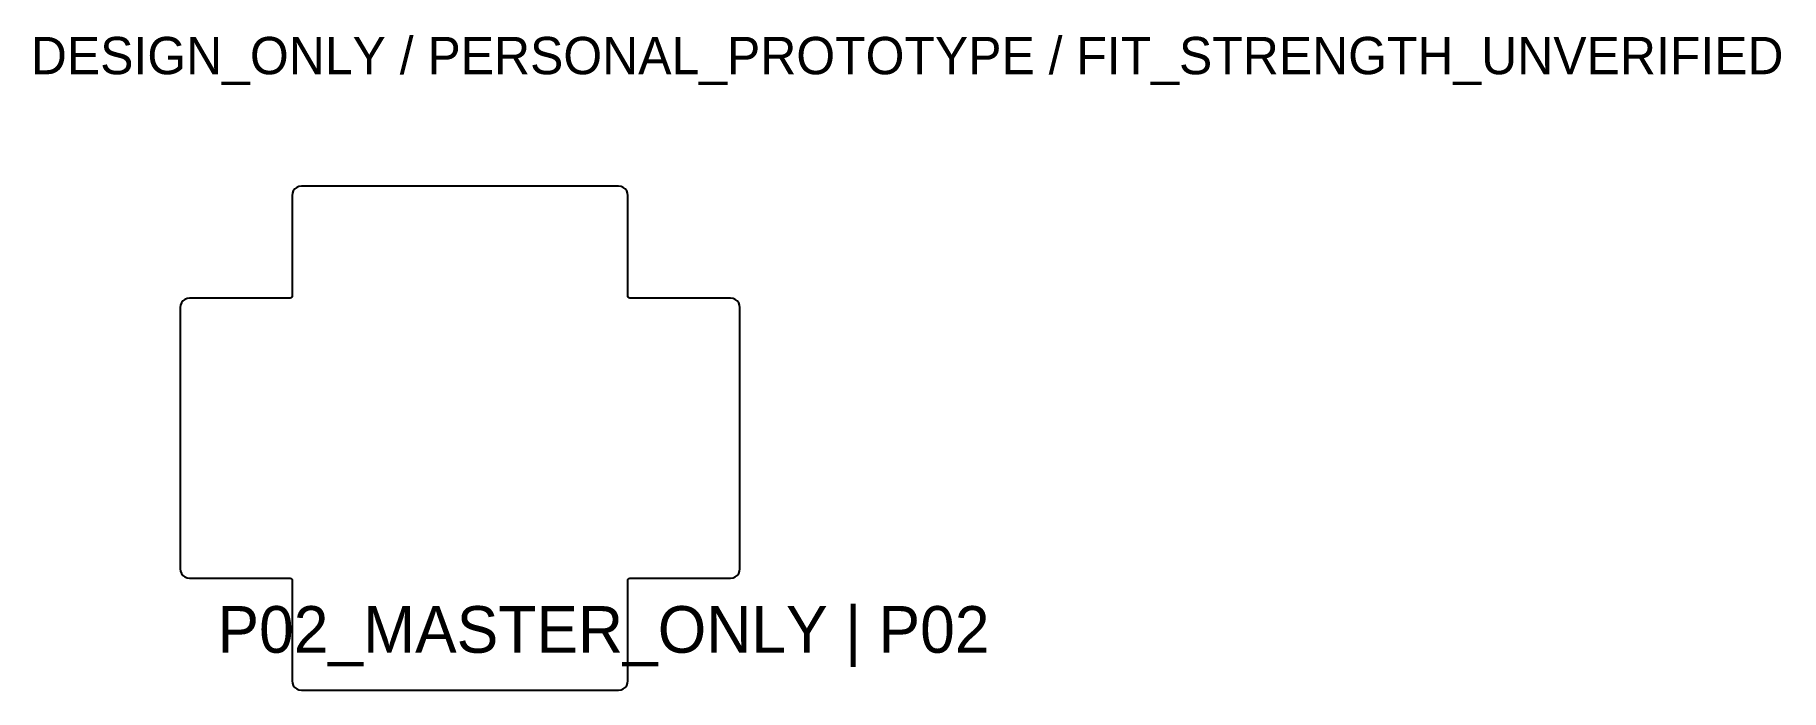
# Model space of a CAD drawing. Header units: millimetres. Extents: x 2.2 to 95.8, y 10 to 45.1.
import ezdxf

# ---------------------------------------------------------------- set-up
doc = ezdxf.new("R2010")
doc.units = ezdxf.units.MM
doc.layers.add('ANNOTATION_NOT_CUT', color=7, linetype='Continuous')
doc.layers.add('CUT_OUTER', color=1, linetype='Continuous')

msp = doc.modelspace()

# ---------------------------------------------------------------- linework, layer by layer
at = {"layer": 'CUT_OUTER'}
msp.add_lwpolyline([(10, 16.5), (10.017037, 16.37059), (10.066987, 16.25), (10.146447, 16.146447), (10.25, 16.066987), (10.37059, 16.017037), (10.5, 16), (15.9, 16), (15.95, 15.986603), (15.986603, 15.95), (16, 15.9), (16, 10.5), (16.017037, 10.37059), (16.066987, 10.25), (16.146447, 10.146447), (16.25, 10.066987), (16.37059, 10.017037), (16.5, 10), (33.5, 10), (33.62941, 10.017037), (33.75, 10.066987), (33.853553, 10.146447), (33.933013, 10.25), (33.982963, 10.37059), (34, 10.5), (34, 15.9), (34.013397, 15.95), (34.05, 15.986603), (34.1, 16), (39.5, 16), (39.62941, 16.017037), (39.75, 16.066987), (39.853553, 16.146447), (39.933013, 16.25), (39.982963, 16.37059), (40, 16.5), (40, 30.5), (39.982963, 30.62941), (39.933013, 30.75), (39.853553, 30.853553), (39.75, 30.933013), (39.62941, 30.982963), (39.5, 31), (34.1, 31), (34.05, 31.013397), (34.013397, 31.05), (34, 31.1), (34, 36.5), (33.982963, 36.62941), (33.933013, 36.75), (33.853553, 36.853553), (33.75, 36.933013), (33.62941, 36.982963), (33.5, 37), (16.5, 37), (16.37059, 36.982963), (16.25, 36.933013), (16.146447, 36.853553), (16.066987, 36.75), (16.017037, 36.62941), (16, 36.5), (16, 31.1), (15.986603, 31.05), (15.95, 31.013397), (15.9, 31), (10.5, 31), (10.37059, 30.982963), (10.25, 30.933013), (10.146447, 30.853553), (10.066987, 30.75), (10.017037, 30.62941), (10, 30.5)], close=True, dxfattribs=at)

# ---------------------------------------------------------------- texts
at = {"layer": 'ANNOTATION_NOT_CUT'}
for s, height, p in [('DESIGN_ONLY / PERSONAL_PROTOTYPE / FIT_STRENGTH_UNVERIFIED', 2, (2, 43)), ('P02_MASTER_ONLY | P02', 2.5, (12, 12))]:
    msp.add_text(s, height=height, dxfattribs=at).set_placement(p)

doc.saveas('drawing.dxf')
